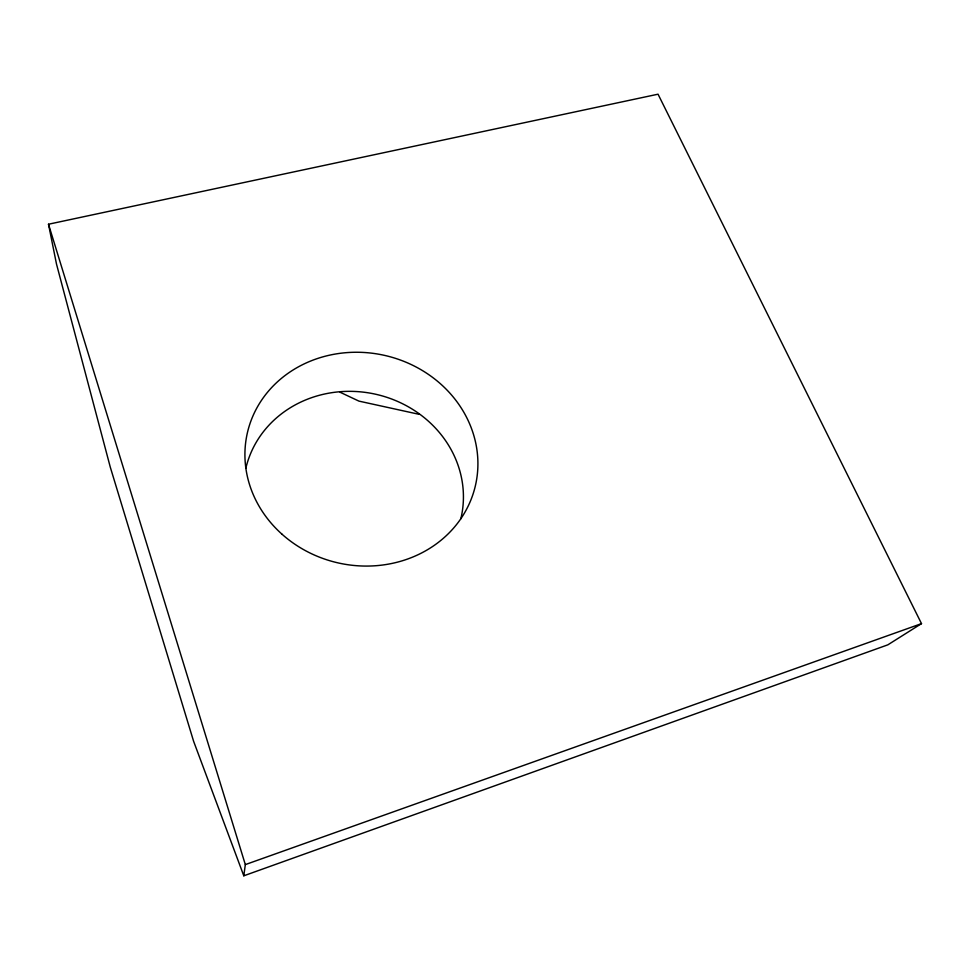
<?xml version="1.0" encoding="UTF-8"?>
<svg xmlns="http://www.w3.org/2000/svg" width="970" height="970" viewBox="0 0 970 970"><rect width="100%" height="100%" fill="white"/><g stroke="black" fill="none" stroke-linecap="round" stroke-linejoin="round"><path stroke-width="1.45" d="M243.797 875.801L245.325 864.61L48.5 224.228L658.036 94.199L921.5 623.625L887.853 644.832L243.797 875.801L193.624 741.335L110.277 467.116L56.49 264.022L48.5 224.228M245.325 864.61L921.5 623.625M419.016 414.299L358.949 401.119L340.082 392.244M245.834 468.316A110.422 101.51 12.4 0 1 376.845 394.511A110.422 101.51 12.4 0 1 460.835 518.792M281.906 534.118A117.03 106.324 13.2 0 0 474.912 487.692A117.03 106.324 13.2 0 0 327.436 355.663A117.03 106.324 13.2 0 0 281.906 534.118"/></g></svg>
